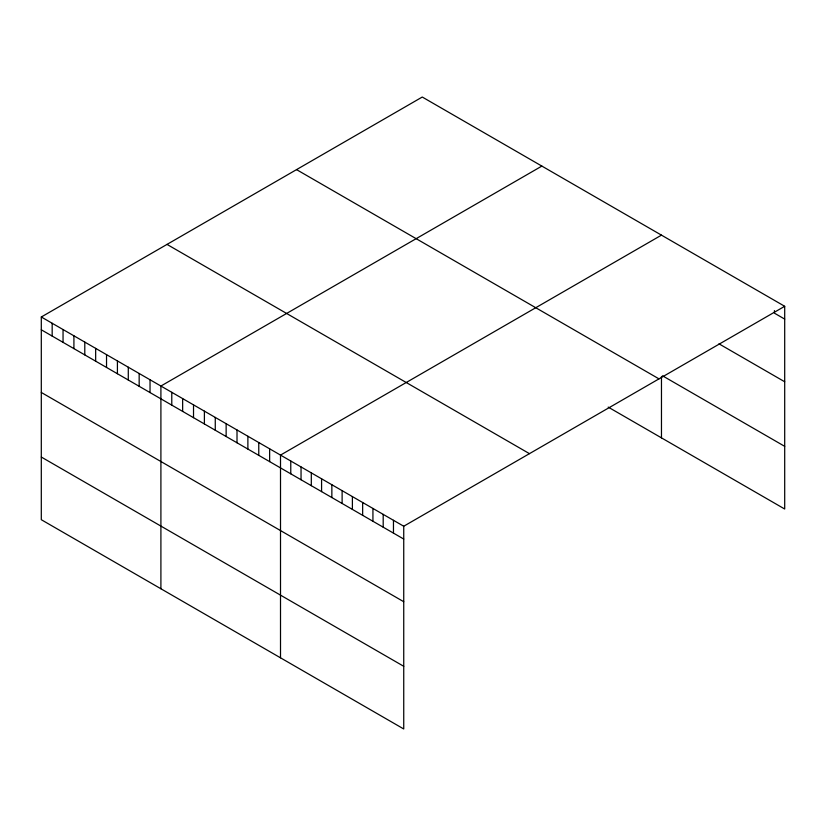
<?xml version="1.0" encoding="UTF-8"?>
<svg xmlns="http://www.w3.org/2000/svg" width="826" height="826" viewBox="0 0 826 826"><rect width="100%" height="100%" fill="white"/><g stroke="black" fill="none" stroke-linecap="round" stroke-linejoin="round"><path stroke-width="1.24" d="M784.7 306.291L403.738 526.234L403.738 728.966L41.3 519.709L41.3 316.988L422.262 97.034L784.7 306.291L784.7 509.012L608.194 407.104M541.866 166.088L160.905 386.041L160.905 588.762M661.471 235.142L280.51 455.095L280.51 657.816M784.7 319.094L774.427 313.168L774.427 310.607M718.981 343.822L784.7 381.767M662.504 375.789L784.7 446.339M296.544 169.619L658.983 378.866M167.017 244.403L529.456 453.65M41.3 316.988L403.738 526.234M41.3 329.791L403.738 539.048M41.3 392.464L403.738 601.72M41.3 457.036L403.738 666.293M661.471 376.45L661.471 437.873M393.465 520.308L393.465 533.111M383.192 514.381L383.192 527.184M372.929 508.455L372.929 521.258M362.655 502.518L362.655 515.331M352.392 496.591L352.392 509.394M342.119 490.665L342.119 503.468M331.856 484.738L331.856 497.541M321.582 478.801L321.582 491.615M311.309 472.875L311.309 485.688M301.046 466.948L301.046 479.751M290.773 461.022L290.773 473.825M269.637 448.817L269.637 461.62M258.765 442.54L258.765 455.343M247.883 436.262L247.883 449.065M237.01 429.985L237.01 442.788M226.138 423.707L226.138 436.51M215.266 417.429L215.266 430.232M204.394 411.152L204.394 423.955M193.521 404.874L193.521 417.677M182.649 398.597L182.649 411.4M171.777 392.319L171.777 405.122M150.033 379.764L150.033 392.567M139.16 373.486L139.16 386.289M128.288 367.209L128.288 380.012M117.416 360.931L117.416 373.734M106.533 354.653L106.533 367.456M95.661 348.376L95.661 361.179M84.789 342.098L84.789 354.901M73.917 335.821L73.917 348.624M63.044 329.543L63.044 342.346M52.172 323.265L52.172 336.068"/></g></svg>
